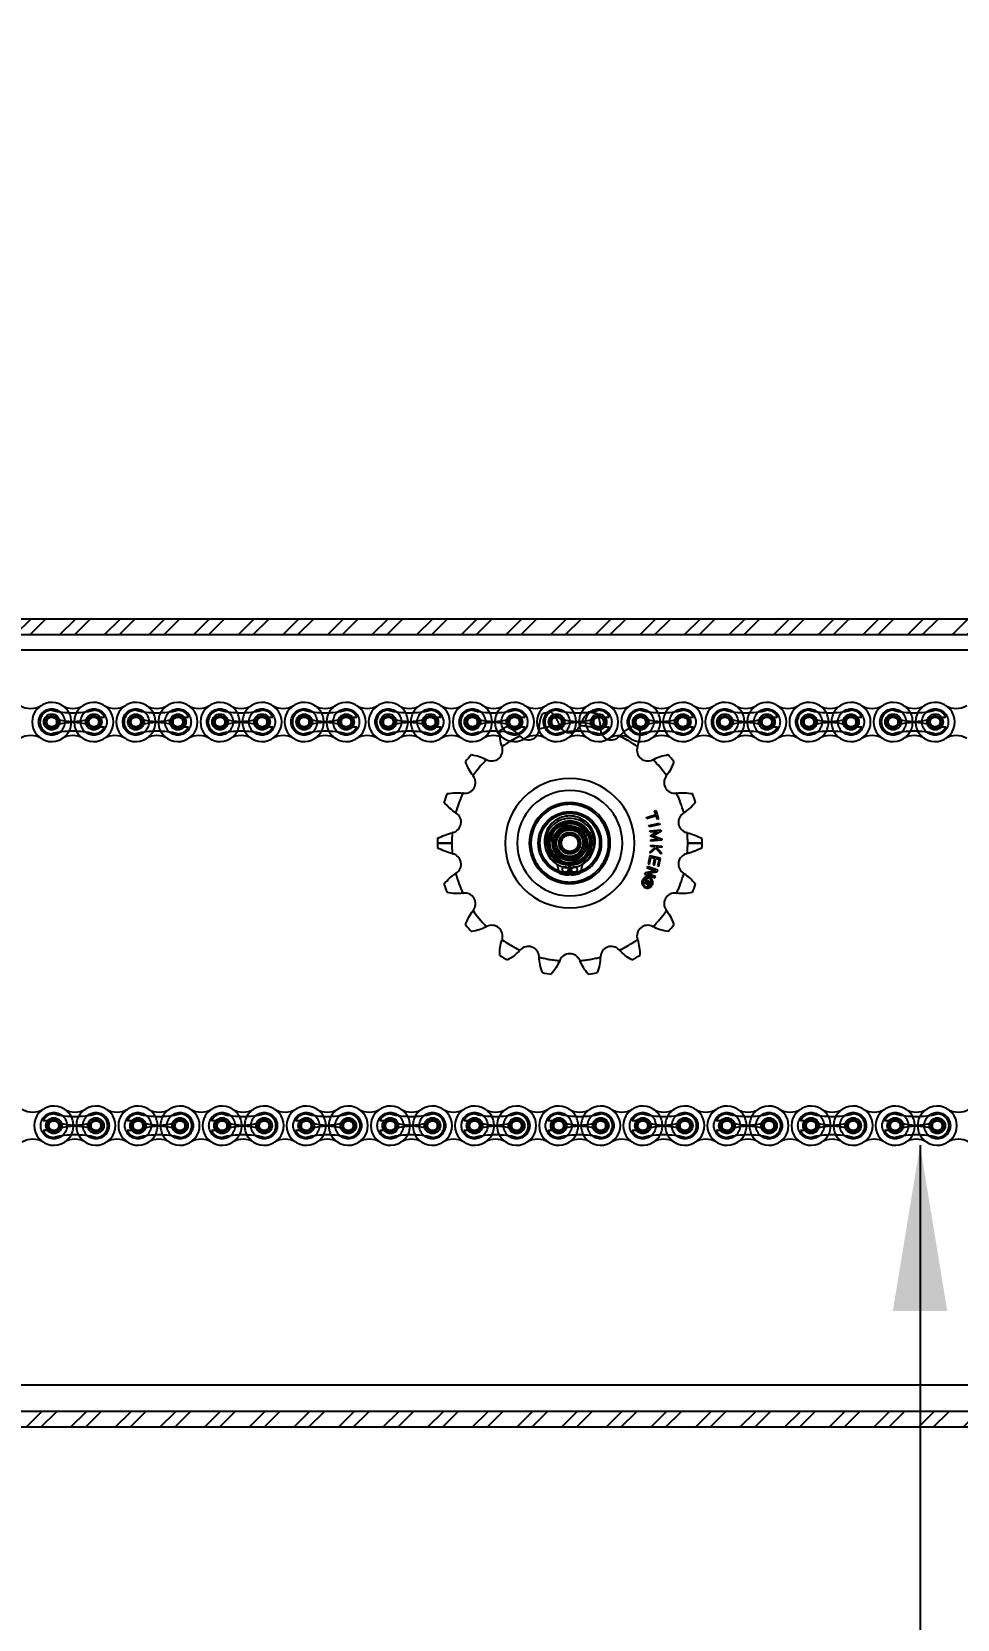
# Model space of a CAD drawing. Header units: metres. Extents: x 0 to 21025, y 0 to 14850.
# Drawn here: x 2937.3 to 3216.7, y 6132.9 to 6612 of the extents above; entities that cross this region are included whole.
import ezdxf

# ---------------------------------------------------------------- set-up
doc = ezdxf.new("R2010")
doc.units = ezdxf.units.M
doc.header["$LTSCALE"] = 25
doc.linetypes.add('HIDDEN2', pattern=[4.7625, 3.175, -1.5875])
for name, color, linetype in [('18_COTAS', 7, 'Continuous'), ('SDM', 7, 'Continuous'), ('SHA', 7, 'Continuous'), ('SL4', 4, 'Continuous'), ('ST1', 7, 'HIDDEN2')]:
    doc.layers.add(name, color=color, linetype=linetype)
doc.styles.add('ROMANS', font='ROMANS.SHX')
doc.dimstyles.new('25___1-25', dxfattribs={"dimscale": 25, "dimtxt": 2.5, "dimasz": 2, "dimexe": 1.5, "dimexo": 1, "dimgap": 0.5, "dimtad": 1, "dimzin": 12, "dimtxsty": 'ROMANS', "dimcen": 0, "dimclrd": 256, "dimclre": 256, "dimclrt": 3, "dimazin": 3, "dimtfac": 1, "dimtmove": 0, "dimatfit": 0, "dimfxl": 1, "dimlwd": -1, "dimlwe": -1, "dimarcsym": 0})
pattern_1 = [(45, (-2913.5705, 2928.034), (-6.735192, 6.735192), []), (45, (-2909.08, 2928.034), (-6.735192, 6.735192), [])]

# ---------------------------------------------------------------- blocks, each defined once
blk = doc.blocks.new('*D13')
at = {"layer": '18_COTAS', "transparency": 16777216}
for p, q in [((2083.56, 6357.87), (2083.56, 7037.95)), ((6382.51, 6357.87), (6382.51, 7037.95)), ((2133.56, 7000.45), (6332.51, 7000.45))]:
    blk.add_line(p, q, dxfattribs=at)
for points in [[(2133.56, 7008.78), (2133.56, 6992.11), (2083.56, 7000.45)], [(6332.51, 7008.78), (6332.51, 6992.11), (6382.51, 7000.45)]]:
    blk.add_solid(points, dxfattribs=at)
at = {"layer": 'Defpoints', "color": 0, "transparency": 16777216}
for p in [(6382.51, 7000.45), (2083.56, 6332.87), (6382.51, 6332.87)]:
    blk.add_point(p, dxfattribs=at)
at = {"layer": '18_COTAS', "color": 3, "transparency": 16777216, "insert": (4233.04, 7050.15), "char_height": 62.5, "attachment_point": 5, "style": 'ROMANS'}
blk.add_mtext('4298,95', dxfattribs=at)

msp = doc.modelspace()

# ---------------------------------------------------------------- hatches: boundary and pattern name
at = {"layer": 'SHA'}
h = msp.add_hatch(dxfattribs=at)
h.set_pattern_fill('ANSI32', color=256, style=0)
h.set_pattern_definition(pattern_1)
h.paths.add_polyline_path([(4205.539, 6434.865), (2880.564, 6434.865), (2880.564, 6430.103), (4205.539, 6430.103)], flags=0)
h = msp.add_hatch(dxfattribs=at)
h.set_pattern_fill('ANSI32', color=256, style=0)
h.set_pattern_definition(pattern_1)
h.paths.add_polyline_path([(2880.564, 6190.865), (4205.539, 6190.865), (4205.539, 6195.628), (2880.564, 6195.628)], flags=0)

# ---------------------------------------------------------------- linework, layer by layer
at = {"layer": 'SL4'}
for p, q in [((2880.564, 6434.865), (4205.539, 6434.865)), ((2880.564, 6430.103), (4205.539, 6430.103)), ((4205.539, 6425.34), (2880.564, 6425.34)), ((3120.557, 6397.88), (3120.196, 6396.268)), ((3064.114, 6367.135), (3059.782, 6367.135)), ((3087.507, 6367.135), (3087.995, 6367.135)), ((3111.448, 6367.135), (3111.937, 6367.135)), ((3139.662, 6367.135), (3135.329, 6367.135)), ((2880.564, 6203.628), (4205.539, 6203.628)), ((4205.539, 6195.628), (2880.564, 6195.628)), ((4205.539, 6190.865), (2880.564, 6190.865))]:
    msp.add_line(p, q, dxfattribs=at)
for centre, radius in [((2943.33, 6403.705), 2.399), ((2956.03, 6403.705), 2.399), ((2968.73, 6403.705), 2.398), ((2981.43, 6403.705), 2.398), ((2994.13, 6403.705), 2.399), ((3006.83, 6403.705), 2.399), ((3019.53, 6403.705), 2.398), ((3032.23, 6403.705), 2.398), ((3044.93, 6403.705), 2.399), ((3057.63, 6403.705), 2.399), ((3070.33, 6403.705), 2.398), ((3083.03, 6403.705), 2.398), ((3095.73, 6403.705), 2.399), ((3108.43, 6403.705), 2.399), ((3121.13, 6403.705), 2.398), ((3133.83, 6403.705), 2.398), ((3146.53, 6403.705), 2.399), ((3159.23, 6403.705), 2.399), ((3171.93, 6403.705), 2.398), ((3184.63, 6403.705), 2.398), ((3197.33, 6403.705), 2.399), ((3210.03, 6403.705), 2.399), ((3099.722, 6367.135), 9.525), ((3099.722, 6367.135), 9.025), ((2943.969, 6281.87), 2.399), ((2956.669, 6281.87), 2.399), ((2969.369, 6281.87), 2.398), ((2982.069, 6281.87), 2.398), ((2994.769, 6281.87), 2.399), ((3007.469, 6281.87), 2.399), ((3020.169, 6281.87), 2.399), ((3032.869, 6281.87), 2.399), ((3045.569, 6281.87), 2.398), ((3058.269, 6281.87), 2.398), ((3070.969, 6281.87), 2.399), ((3083.669, 6281.87), 2.399), ((3096.369, 6281.87), 2.398), ((3109.069, 6281.87), 2.399), ((3121.769, 6281.87), 2.399), ((3134.469, 6281.87), 2.398), ((3147.169, 6281.87), 2.399), ((3159.869, 6281.87), 2.399), ((3172.569, 6281.87), 2.398), ((3185.269, 6281.87), 2.398), ((3197.969, 6281.87), 2.399), ((3210.669, 6281.87), 2.399)]:
    msp.add_circle(centre, radius, dxfattribs=at)
for centre, radius, start, end in [((2936.98, 6413.698), 5.92, 237.56669, 302.43331), ((2943.33, 6403.705), 5.92, 57.56669, 302.43331), ((2949.68, 6413.698), 5.92, 237.56669, 302.43331), ((2956.03, 6403.705), 5.92, 237.56669, 122.43331), ((2962.38, 6413.698), 5.92, 237.56669, 302.43331), ((2968.73, 6403.705), 5.92, 57.56669, 302.43331), ((2975.08, 6413.698), 5.92, 237.56669, 302.43331), ((2981.43, 6403.705), 5.92, 237.56669, 122.43331), ((2987.78, 6413.698), 5.92, 237.56669, 302.43331), ((2994.13, 6403.705), 5.92, 57.56669, 302.43331), ((3000.48, 6413.698), 5.92, 237.56669, 302.43331), ((3006.83, 6403.705), 5.92, 237.56669, 122.43331), ((3013.18, 6413.698), 5.92, 237.56669, 302.43331), ((3019.53, 6403.705), 5.92, 57.56669, 302.43331), ((3025.88, 6413.698), 5.92, 237.56669, 302.43331), ((3032.23, 6403.705), 5.92, 237.56669, 122.43331), ((3038.58, 6413.698), 5.92, 237.56669, 302.43331), ((3044.93, 6403.705), 5.92, 57.56669, 302.43331), ((3051.28, 6413.698), 5.92, 237.56669, 302.43331), ((3057.63, 6403.705), 5.92, 237.56669, 122.43331), ((3063.98, 6413.698), 5.92, 237.56669, 302.43331), ((3070.33, 6403.705), 5.92, 57.56669, 302.43331), ((3076.68, 6413.698), 5.92, 237.56669, 302.43331), ((3083.03, 6403.705), 5.92, 237.56669, 122.43331), ((3089.38, 6413.698), 5.92, 237.56669, 302.43331), ((3095.73, 6403.705), 5.92, 57.56669, 302.43331), ((3102.08, 6413.698), 5.92, 237.56669, 302.43331), ((3108.43, 6403.705), 5.92, 237.56669, 122.43331), ((3114.78, 6413.698), 5.92, 237.56669, 302.43331), ((3121.13, 6403.705), 5.92, 57.56669, 302.43331), ((3127.48, 6413.698), 5.92, 237.56669, 302.43331), ((3133.83, 6403.705), 5.92, 237.56669, 122.43331), ((3140.18, 6413.698), 5.92, 237.56669, 302.43331), ((3146.53, 6403.705), 5.92, 57.56669, 302.43331), ((3152.88, 6413.698), 5.92, 237.56669, 302.43331), ((3159.23, 6403.705), 5.92, 237.56669, 122.43331), ((3165.58, 6413.698), 5.92, 237.56669, 302.43331), ((3171.93, 6403.705), 5.92, 57.56669, 302.43331), ((3178.28, 6413.698), 5.92, 237.56669, 302.43331), ((3184.63, 6403.705), 5.92, 237.56669, 122.43331), ((3190.98, 6413.698), 5.92, 237.56669, 302.43331), ((3197.33, 6403.705), 5.92, 57.56669, 302.43331), ((3203.68, 6413.698), 5.92, 237.56669, 302.43331), ((3210.03, 6403.705), 5.92, 237.56669, 122.43331), ((3216.38, 6413.698), 5.92, 237.56669, 302.43331), ((2936.98, 6393.712), 5.92, 57.56669, 122.43331), ((2949.68, 6393.712), 5.92, 57.56669, 122.43331), ((2962.38, 6393.712), 5.92, 57.56669, 122.43331), ((2975.08, 6393.712), 5.92, 57.56669, 122.43331), ((2987.78, 6393.712), 5.92, 57.56669, 122.43331), ((3000.48, 6393.712), 5.92, 57.56669, 122.43331), ((3013.18, 6393.712), 5.92, 57.56669, 122.43331), ((3025.88, 6393.712), 5.92, 57.56669, 122.43331), ((3038.58, 6393.712), 5.92, 57.56669, 122.43331), ((3051.28, 6393.712), 5.92, 57.56669, 122.43331), ((3063.98, 6393.712), 5.92, 57.56669, 122.43331), ((3076.68, 6393.712), 5.92, 57.56669, 122.43331), ((3099.722, 6367.135), 35.607, 120.19444, 125.09934), ((3087.205, 6401.525), 3.238, 246.90047, 323.86668), ((3089.38, 6393.712), 5.92, 57.56669, 122.43331), ((3102.08, 6393.712), 5.92, 57.56669, 122.43331), ((3112.239, 6401.525), 3.238, 250.96512, 317.5), ((3114.78, 6393.712), 5.92, 57.56669, 122.43331), ((3125.973, 6388.94), 15.39, 137.01769, 137.5), ((3099.722, 6367.135), 35.607, 54.90066, 65.09934), ((3127.48, 6393.712), 5.92, 57.56669, 122.43331), ((3140.18, 6393.712), 5.92, 57.56669, 122.43331), ((3152.88, 6393.712), 5.92, 57.56669, 122.43331), ((3165.58, 6393.712), 5.92, 57.56669, 122.43331), ((3178.28, 6393.712), 5.92, 57.56669, 122.43331), ((3190.98, 6393.712), 5.92, 57.56669, 122.43331), ((3203.68, 6393.712), 5.92, 57.56669, 122.43331), ((3216.38, 6393.712), 5.92, 57.56669, 122.43331), ((3099.722, 6367.135), 39.94, 138.03204, 141.96796), ((3099.722, 6367.135), 35.607, 134.90066, 145.09934), ((3067.596, 6378.647), 15.39, 62.5, 62.98231), ((3076.198, 6395.17), 3.238, 242.5, 17.5), ((3093.964, 6400.772), 15.39, 197.01769, 197.5), ((3123.246, 6395.17), 3.238, 162.5, 297.5), ((3105.48, 6400.772), 15.39, 342.5, 342.98231), ((3131.847, 6378.647), 15.39, 117.01769, 117.5), ((3099.722, 6367.135), 35.607, 34.90066, 45.09934), ((3099.722, 6367.135), 39.94, 38.03204, 41.96796), ((3068.028, 6385.434), 3.238, 262.5, 37.5), ((3082.807, 6396.774), 15.39, 217.01769, 217.5), ((3131.416, 6385.434), 3.238, 142.5, 277.5), ((3116.637, 6396.774), 15.39, 322.5, 322.98231), ((3099.722, 6367.135), 39.94, 158.03204, 161.96796), ((3099.722, 6367.135), 35.607, 154.90066, 165.09934), ((3065.596, 6366.965), 15.39, 82.5, 82.98231), ((3099.722, 6367.135), 19.544, 0, 180), ((3099.722, 6367.135), 15.88, 0, 180), ((3133.847, 6366.965), 15.39, 97.01769, 97.5), ((3099.722, 6367.135), 35.607, 14.90066, 25.09934), ((3099.722, 6367.135), 39.94, 18.03204, 21.96796), ((3099.722, 6367.135), 12.215, 0, 180), ((3099.722, 6367.135), 11.726, 0, 180), ((3063.681, 6373.49), 3.238, 282.5, 57.5), ((3073.69, 6389.201), 15.39, 237.01769, 237.5), ((3135.763, 6373.49), 3.238, 122.5, 257.5), ((3125.754, 6389.201), 15.39, 302.5, 302.98231), ((3099.722, 6367.135), 39.94, 178.03204, 180), ((3099.722, 6367.135), 35.607, 174.90066, 180), ((3067.712, 6355.304), 15.39, 102.5, 102.98231), ((3131.731, 6355.304), 15.39, 77.01769, 77.5), ((3099.722, 6367.135), 35.607, 0, 5.09934), ((3099.722, 6367.135), 39.94, 0, 1.96796), ((3099.722, 6367.135), 39.94, 180, 181.96796), ((3099.722, 6367.135), 35.607, 180, 185.09934), ((3067.712, 6378.967), 15.39, 257.01769, 257.5), ((3063.681, 6360.78), 3.238, 302.5, 77.5), ((3099.722, 6367.135), 19.544, 180, 0), ((3099.722, 6367.135), 15.88, 180, 0), ((3099.722, 6367.135), 12.215, 180, 0), ((3099.722, 6367.135), 11.726, 180, 0), ((3135.763, 6360.78), 3.238, 102.5, 237.5), ((3131.731, 6378.967), 15.39, 282.5, 282.98231), ((3099.722, 6367.135), 35.607, 354.90066, 0), ((3099.722, 6367.135), 39.94, 358.03204, 0), ((3099.722, 6367.135), 39.94, 198.03204, 201.96796), ((3073.69, 6345.069), 15.39, 122.5, 122.98231), ((3099.722, 6367.135), 35.607, 194.90066, 205.09934), ((3099.722, 6367.135), 35.607, 334.90066, 345.09934), ((3125.754, 6345.069), 15.39, 57.01769, 57.5), ((3099.722, 6367.135), 39.94, 338.03204, 341.96796), ((3065.596, 6367.306), 15.39, 277.01769, 277.5), ((3068.028, 6348.837), 3.238, 322.5, 97.5), ((3131.416, 6348.837), 3.238, 82.5, 217.5), ((3133.847, 6367.306), 15.39, 262.5, 262.98231), ((3082.807, 6337.497), 15.39, 142.5, 142.98231), ((3099.722, 6367.135), 35.607, 214.90066, 225.09934), ((3099.722, 6367.135), 35.607, 314.90066, 325.09934), ((3116.637, 6337.497), 15.39, 37.01769, 37.5), ((3099.722, 6367.135), 39.94, 218.03204, 221.96796), ((3067.596, 6355.624), 15.39, 297.01769, 297.5), ((3076.198, 6339.1), 3.238, 342.5, 117.5), ((3123.246, 6339.1), 3.238, 62.5, 197.5), ((3131.847, 6355.624), 15.39, 242.5, 242.98231), ((3099.722, 6367.135), 39.94, 318.03204, 321.96796), ((3093.964, 6333.499), 15.39, 162.5, 162.98231), ((3099.722, 6367.135), 35.607, 234.90066, 245.09934), ((3073.47, 6345.33), 15.39, 317.01769, 317.5), ((3087.205, 6332.745), 3.238, 2.5, 137.5), ((3112.239, 6332.745), 3.238, 42.5, 177.5), ((3125.973, 6345.33), 15.39, 222.5, 222.98231), ((3099.722, 6367.135), 35.607, 294.90066, 305.09934), ((3105.48, 6333.499), 15.39, 17.01769, 17.5), ((3099.722, 6367.135), 39.94, 238.03204, 241.96796), ((3105.815, 6333.558), 15.39, 182.5, 182.98231), ((3099.722, 6367.135), 35.607, 254.90066, 265.09934), ((3082.511, 6337.667), 15.39, 337.01769, 337.5), ((3099.722, 6330.538), 3.238, 22.5, 157.5), ((3116.932, 6337.667), 15.39, 202.5, 202.98231), ((3099.722, 6367.135), 35.607, 274.90066, 285.09934), ((3093.628, 6333.558), 15.39, 357.01769, 357.5), ((3099.722, 6367.135), 39.94, 298.03204, 301.96796), ((3099.722, 6367.135), 39.94, 258.03204, 261.96796), ((3099.722, 6367.135), 39.94, 278.03204, 281.96796), ((2937.619, 6291.863), 5.92, 237.56669, 302.43331), ((2943.969, 6281.87), 5.92, 57.56669, 302.43331), ((2950.319, 6291.863), 5.92, 237.56669, 302.43331), ((2956.669, 6281.87), 5.92, 237.56669, 122.43331), ((2963.019, 6291.863), 5.92, 237.56669, 302.43331), ((2969.369, 6281.87), 5.92, 57.56669, 302.43331), ((2975.719, 6291.863), 5.92, 237.56669, 302.43331), ((2982.069, 6281.87), 5.92, 237.56669, 122.43331), ((2988.419, 6291.863), 5.92, 237.56669, 302.43331), ((2994.769, 6281.87), 5.92, 57.56669, 302.43331), ((3001.119, 6291.863), 5.92, 237.56669, 302.43331), ((3007.469, 6281.87), 5.92, 237.56669, 122.43331), ((3013.819, 6291.863), 5.92, 237.56669, 302.43331), ((3020.169, 6281.87), 5.92, 57.56669, 302.43331), ((3026.519, 6291.863), 5.92, 237.56669, 302.43331), ((3032.869, 6281.87), 5.92, 237.56669, 122.43331), ((3039.219, 6291.863), 5.92, 237.56669, 302.43331), ((3045.569, 6281.87), 5.92, 57.56669, 302.43331), ((3051.919, 6291.863), 5.92, 237.56669, 302.43331), ((3058.269, 6281.87), 5.92, 237.56669, 122.43331), ((3064.619, 6291.863), 5.92, 237.56669, 302.43331), ((3070.969, 6281.87), 5.92, 57.56669, 302.43331), ((3077.319, 6291.863), 5.92, 237.56669, 302.43331), ((3083.669, 6281.87), 5.92, 237.56669, 122.43331), ((3090.019, 6291.863), 5.92, 237.56669, 302.43331), ((3096.369, 6281.87), 5.92, 57.56669, 302.43331), ((3102.719, 6291.863), 5.92, 237.56669, 302.43331), ((3109.069, 6281.87), 5.92, 237.56669, 122.43331), ((3115.419, 6291.863), 5.92, 237.56669, 302.43331), ((3121.769, 6281.87), 5.92, 57.56669, 302.43331), ((3128.119, 6291.863), 5.92, 237.56669, 302.43331), ((3134.469, 6281.87), 5.92, 237.56669, 122.43331), ((3140.819, 6291.863), 5.92, 237.56669, 302.43331), ((3147.169, 6281.87), 5.92, 57.56669, 302.43331), ((3153.519, 6291.863), 5.92, 237.56669, 302.43331), ((3159.869, 6281.87), 5.92, 237.56669, 122.43331), ((3166.219, 6291.863), 5.92, 237.56669, 302.43331), ((3172.569, 6281.87), 5.92, 57.56669, 302.43331), ((3178.919, 6291.863), 5.92, 237.56669, 302.43331), ((3185.269, 6281.87), 5.92, 237.56669, 122.43331), ((3191.619, 6291.863), 5.92, 237.56669, 302.43331), ((3197.969, 6281.87), 5.92, 57.56669, 302.43331), ((3204.319, 6291.863), 5.92, 237.56669, 302.43331), ((3210.669, 6281.87), 5.92, 237.56669, 122.43331), ((3217.019, 6291.863), 5.92, 237.56669, 302.43331), ((2937.619, 6271.877), 5.92, 57.56669, 122.43331), ((2950.319, 6271.877), 5.92, 57.56669, 122.43331), ((2963.019, 6271.877), 5.92, 57.56669, 122.43331), ((2975.719, 6271.877), 5.92, 57.56669, 122.43331), ((2988.419, 6271.877), 5.92, 57.56669, 122.43331), ((3001.119, 6271.877), 5.92, 57.56669, 122.43331), ((3013.819, 6271.877), 5.92, 57.56669, 122.43331), ((3026.519, 6271.877), 5.92, 57.56669, 122.43331), ((3039.219, 6271.877), 5.92, 57.56669, 122.43331), ((3051.919, 6271.877), 5.92, 57.56669, 122.43331), ((3064.619, 6271.877), 5.92, 57.56669, 122.43331), ((3077.319, 6271.877), 5.92, 57.56669, 122.43331), ((3090.019, 6271.877), 5.92, 57.56669, 122.43331), ((3102.719, 6271.877), 5.92, 57.56669, 122.43331), ((3115.419, 6271.877), 5.92, 57.56669, 122.43331), ((3128.119, 6271.877), 5.92, 57.56669, 122.43331), ((3140.819, 6271.877), 5.92, 57.56669, 122.43331), ((3153.519, 6271.877), 5.92, 57.56669, 122.43331), ((3166.219, 6271.877), 5.92, 57.56669, 122.43331), ((3178.919, 6271.877), 5.92, 57.56669, 122.43331), ((3191.619, 6271.877), 5.92, 57.56669, 122.43331), ((3204.319, 6271.877), 5.92, 57.56669, 122.43331), ((3217.019, 6271.877), 5.92, 57.56669, 122.43331)]:
    msp.add_arc(centre, radius, start, end, dxfattribs=at)
for points, knots in [([(3079.248, 6396.268), (3079.027, 6397.036), (3078.747, 6398.014), (3078.701, 6398.992), (3078.692, 6399.202)], [0, 0, 0, 0, 0.785072, 1, 1, 1, 1]), ([(3070.518, 6387.508), (3070.066, 6388.161), (3069.133, 6389.508), (3068.558, 6390.982), (3068.262, 6391.742)], [0, 0, 0, 0, 0.4847365, 1, 1, 1, 1]), ([(3070.026, 6393.844), (3070.825, 6393.684), (3072.378, 6393.374), (3073.866, 6392.689), (3074.587, 6392.357)], [0, 0, 0, 0, 0.5152637, 1, 1, 1, 1]), ([(3124.856, 6392.357), (3125.578, 6392.689), (3127.066, 6393.374), (3128.618, 6393.684), (3129.418, 6393.844)], [0, 0, 0, 0, 0.4847362, 1, 1, 1, 1]), ([(3131.181, 6391.742), (3130.885, 6390.982), (3130.31, 6389.508), (3129.377, 6388.161), (3128.925, 6387.508)], [0, 0, 0, 0, 0.51526331, 1, 1, 1, 1]), ([(3062.682, 6382.076), (3063.488, 6382.2), (3065.052, 6382.44), (3066.685, 6382.305), (3067.476, 6382.24)], [0, 0, 0, 0, 0.5152562, 1, 1, 1, 1]), ([(3131.967, 6382.24), (3132.758, 6382.305), (3134.391, 6382.44), (3135.955, 6382.2), (3136.762, 6382.076)], [0, 0, 0, 0, 0.4847219, 1, 1, 1, 1]), ([(3065.312, 6376.292), (3064.663, 6376.75), (3063.326, 6377.697), (3062.282, 6378.886), (3061.743, 6379.499)], [0, 0, 0, 0, 0.4847361, 1, 1, 1, 1]), ([(3137.7, 6379.499), (3137.162, 6378.886), (3136.117, 6377.697), (3134.78, 6376.75), (3134.132, 6376.292)], [0, 0, 0, 0, 0.5152637, 1, 1, 1, 1]), ([(3059.805, 6368.507), (3060.521, 6368.899), (3061.909, 6369.659), (3063.489, 6370.091), (3064.255, 6370.3)], [0, 0, 0, 0, 0.5152541, 1, 1, 1, 1]), ([(3135.188, 6370.3), (3135.954, 6370.091), (3137.534, 6369.659), (3138.923, 6368.899), (3139.638, 6368.507)], [0, 0, 0, 0, 0.4847248, 1, 1, 1, 1]), ([(3064.255, 6363.97), (3063.489, 6364.18), (3061.909, 6364.612), (3060.521, 6365.372), (3059.805, 6365.764)], [0, 0, 0, 0, 0.4847248, 1, 1, 1, 1]), ([(3139.638, 6365.764), (3138.923, 6365.372), (3137.534, 6364.612), (3135.954, 6364.18), (3135.188, 6363.97)], [0, 0, 0, 0, 0.5152541, 1, 1, 1, 1]), ([(3061.743, 6354.772), (3062.282, 6355.385), (3063.326, 6356.574), (3064.663, 6357.52), (3065.312, 6357.979)], [0, 0, 0, 0, 0.5152637, 1, 1, 1, 1]), ([(3134.132, 6357.979), (3134.78, 6357.52), (3136.117, 6356.574), (3137.162, 6355.385), (3137.7, 6354.772)], [0, 0, 0, 0, 0.484736, 1, 1, 1, 1]), ([(3067.476, 6352.031), (3066.685, 6351.966), (3065.053, 6351.831), (3063.488, 6352.071), (3062.682, 6352.194)], [0, 0, 0, 0, 0.4847219, 1, 1, 1, 1]), ([(3136.762, 6352.194), (3135.956, 6352.071), (3134.391, 6351.831), (3132.758, 6351.966), (3131.967, 6352.031)], [0, 0, 0, 0, 0.5152562, 1, 1, 1, 1]), ([(3068.262, 6342.528), (3068.558, 6343.288), (3069.133, 6344.763), (3070.066, 6346.11), (3070.518, 6346.762)], [0, 0, 0, 0, 0.5152633, 1, 1, 1, 1]), ([(3128.925, 6346.762), (3129.377, 6346.11), (3130.31, 6344.763), (3130.885, 6343.288), (3131.181, 6342.528)], [0, 0, 0, 0, 0.4847365, 1, 1, 1, 1]), ([(3074.587, 6341.913), (3073.866, 6341.581), (3072.378, 6340.896), (3070.825, 6340.587), (3070.026, 6340.427)], [0, 0, 0, 0, 0.4847362, 1, 1, 1, 1]), ([(3129.418, 6340.427), (3128.618, 6340.587), (3127.066, 6340.896), (3125.578, 6341.581), (3124.856, 6341.913)], [0, 0, 0, 0, 0.5152637, 1, 1, 1, 1]), ([(3078.576, 6333.252), (3078.594, 6334.068), (3078.63, 6335.65), (3079.046, 6337.235), (3079.248, 6338.003)], [0, 0, 0, 0, 0.5152602, 1, 1, 1, 1]), ([(3084.729, 6334.838), (3084.165, 6334.279), (3083.001, 6333.127), (3081.648, 6332.305), (3080.951, 6331.881)], [0, 0, 0, 0, 0.4847365, 1, 1, 1, 1]), ([(3118.492, 6331.881), (3117.795, 6332.305), (3116.442, 6333.127), (3115.278, 6334.279), (3114.714, 6334.838)], [0, 0, 0, 0, 0.5152633, 1, 1, 1, 1]), ([(3120.196, 6338.003), (3120.397, 6337.235), (3120.814, 6335.65), (3120.849, 6334.068), (3120.868, 6333.252)], [0, 0, 0, 0, 0.4847353, 1, 1, 1, 1]), ([(3091.44, 6328.063), (3091.178, 6328.836), (3090.67, 6330.335), (3090.519, 6331.966), (3090.446, 6332.757)], [0, 0, 0, 0, 0.5152541, 1, 1, 1, 1]), ([(3096.68, 6331.658), (3096.341, 6330.94), (3095.641, 6329.459), (3094.651, 6328.224), (3094.141, 6327.587)], [0, 0, 0, 0, 0.4847352, 1, 1, 1, 1]), ([(3105.302, 6327.587), (3104.792, 6328.224), (3103.802, 6329.459), (3103.103, 6330.94), (3102.764, 6331.658)], [0, 0, 0, 0, 0.5152575, 1, 1, 1, 1]), ([(3108.997, 6332.757), (3108.924, 6331.967), (3108.773, 6330.335), (3108.265, 6328.836), (3108.004, 6328.063)], [0, 0, 0, 0, 0.4847248, 1, 1, 1, 1])]:
    msp.add_open_spline(points, degree=3, knots=knots, dxfattribs=at)
at = {"layer": 'ST1'}
for p, q in [((4205.539, 6425.34), (2880.564, 6425.34)), ((2957.137, 6405.181), (2959.261, 6405.181)), ((2957.137, 6402.229), (2959.261, 6402.229)), ((2982.537, 6405.181), (2984.661, 6405.181)), ((2982.537, 6402.229), (2984.661, 6402.229)), ((3007.937, 6405.181), (3010.061, 6405.181)), ((3007.937, 6402.229), (3010.061, 6402.229)), ((3033.337, 6405.181), (3035.461, 6405.181)), ((3033.337, 6402.229), (3035.461, 6402.229)), ((3058.737, 6405.181), (3060.861, 6405.181)), ((3058.737, 6402.229), (3060.861, 6402.229)), ((3080.951, 6402.39), (3081.209, 6402.218)), ((3084.137, 6405.181), (3086.261, 6405.181)), ((3084.137, 6402.229), (3086.261, 6402.229)), ((3109.537, 6405.181), (3111.661, 6405.181)), ((3109.537, 6402.229), (3111.661, 6402.229)), ((3134.937, 6405.181), (3137.061, 6405.181)), ((3134.937, 6402.229), (3137.061, 6402.229)), ((3160.337, 6405.181), (3162.461, 6405.181)), ((3160.337, 6402.229), (3162.461, 6402.229)), ((3185.737, 6405.181), (3187.861, 6405.181)), ((3185.737, 6402.229), (3187.861, 6402.229)), ((3211.137, 6405.181), (3213.261, 6405.181)), ((3211.137, 6402.229), (3213.261, 6402.229)), ((3078.692, 6399.202), (3078.576, 6401.018)), ((3098.088, 6372.673), (3100.894, 6371.996)), ((3122.889, 6374.889), (3125.681, 6375.797)), ((3123.014, 6374.508), (3122.889, 6374.889)), ((3125.805, 6375.415), (3123.014, 6374.508)), ((3123.567, 6372.452), (3126.839, 6373.152)), ((3123.651, 6372.059), (3123.567, 6372.452)), ((3126.923, 6372.759), (3123.651, 6372.059)), ((3125.319, 6376.908), (3125.709, 6377.035)), ((3125.681, 6375.797), (3125.319, 6376.908)), ((3125.709, 6377.035), (3126.556, 6374.433)), ((3126.166, 6374.306), (3125.805, 6375.415)), ((3126.556, 6374.433), (3126.166, 6374.306)), ((3126.839, 6373.152), (3126.923, 6372.759)), ((3093.271, 6367.7), (3092.298, 6367.785)), ((3092.298, 6367.785), (3093.271, 6367.7)), ((3094.109, 6368.489), (3096.098, 6370.581)), ((3123.915, 6370.87), (3127.247, 6371.17)), ((3123.951, 6370.471), (3123.915, 6370.87)), ((3126.213, 6370.672), (3123.951, 6370.471)), ((3124.053, 6369.332), (3126.213, 6370.672)), ((3124.057, 6369.289), (3124.053, 6369.332)), ((3126.42, 6368.354), (3124.057, 6369.289)), ((3124.158, 6368.15), (3126.42, 6368.354)), ((3124.194, 6367.756), (3124.158, 6368.15)), ((3127.526, 6368.055), (3124.194, 6367.756)), ((3127.283, 6370.767), (3124.939, 6369.39)), ((3124.939, 6369.39), (3127.491, 6368.45)), ((3127.247, 6371.17), (3127.283, 6370.767)), ((3127.491, 6368.45), (3127.526, 6368.055)), ((3059.782, 6367.135), (3064.114, 6367.135)), ((3087.995, 6367.135), (3087.507, 6367.135)), ((3105.334, 6365.781), (3103.345, 6363.69)), ((3107.145, 6366.486), (3106.172, 6366.571)), ((3106.172, 6366.571), (3107.145, 6366.486)), ((3111.937, 6367.135), (3111.448, 6367.135)), ((3123.883, 6363.318), (3123.378, 6360.913)), ((3127.157, 6362.631), (3123.883, 6363.318)), ((3125.663, 6365.586), (3123.99, 6364.069)), ((3123.99, 6364.069), (3124.027, 6364.566)), ((3124.027, 6364.566), (3125.428, 6365.836)), ((3124.145, 6366.12), (3124.175, 6366.52)), ((3125.238, 6366.038), (3124.145, 6366.12)), ((3124.175, 6366.52), (3127.511, 6366.269)), ((3125.428, 6365.836), (3125.238, 6366.038)), ((3127.326, 6363.818), (3125.663, 6365.586)), ((3127.481, 6365.869), (3125.781, 6365.997)), ((3125.781, 6365.997), (3127.363, 6364.315)), ((3127.363, 6364.315), (3127.326, 6363.818)), ((3127.511, 6366.269), (3127.481, 6365.869)), ((3135.329, 6367.135), (3139.662, 6367.135)), ((3096.125, 6359.934), (3096.301, 6358.602)), ((3101.355, 6361.598), (3098.549, 6362.275)), ((3099.472, 6357.539), (3099.56, 6360.937)), ((3099.883, 6360.937), (3099.972, 6357.539)), ((3103.143, 6358.602), (3103.318, 6359.934)), ((3122.475, 6358.207), (3122.322, 6357.779)), ((3125.555, 6358.809), (3122.475, 6358.207)), ((3123, 6357.963), (3126.14, 6358.525)), ((3123.147, 6360.094), (3123.013, 6359.716)), ((3123.013, 6359.716), (3125.555, 6358.809)), ((3126.298, 6358.97), (3123.147, 6360.094)), ((3123.378, 6360.913), (3123.779, 6360.829)), ((3123.779, 6360.829), (3124.202, 6362.84)), ((3124.202, 6362.84), (3125.3, 6362.61)), ((3125.3, 6362.61), (3124.878, 6360.598)), ((3124.878, 6360.598), (3125.279, 6360.514)), ((3125.279, 6360.514), (3125.702, 6362.526)), ((3125.702, 6362.526), (3126.673, 6362.322)), ((3126.14, 6358.525), (3126.298, 6358.97)), ((3126.673, 6362.322), (3126.25, 6360.31)), ((3126.25, 6360.31), (3126.652, 6360.225)), ((3126.652, 6360.225), (3127.157, 6362.631)), ((3121.92, 6354.962), (3122.091, 6355.322)), ((3122.949, 6354.986), (3121.92, 6354.962)), ((3122.091, 6355.322), (3123.071, 6355.345)), ((3122.322, 6357.779), (3125.474, 6356.657)), ((3122.426, 6355.949), (3122.567, 6356.246)), ((3123.187, 6355.589), (3122.426, 6355.949)), ((3122.567, 6356.246), (3124.335, 6355.41)), ((3125.609, 6357.035), (3123, 6357.963)), ((3123.071, 6355.345), (3123.187, 6355.589)), ((3123.398, 6354.74), (3123.264, 6354.458)), ((3123.272, 6354.454), (3123.405, 6354.737)), ((3123.474, 6355.466), (3123.285, 6355.065)), ((3123.918, 6355.256), (3123.474, 6355.466)), ((3123.731, 6354.861), (3123.918, 6355.256)), ((3124.335, 6355.41), (3124.024, 6354.752)), ((3125.474, 6356.657), (3125.609, 6357.035)), ((2942.862, 6283.346), (2940.738, 6283.346)), ((2968.262, 6283.346), (2966.138, 6283.346)), ((2993.662, 6283.346), (2991.538, 6283.346)), ((3019.062, 6283.346), (3016.938, 6283.346)), ((3044.462, 6283.346), (3042.338, 6283.346)), ((3069.862, 6283.346), (3067.738, 6283.346)), ((3095.262, 6283.346), (3093.138, 6283.346)), ((3120.662, 6283.346), (3118.538, 6283.346)), ((3146.062, 6283.346), (3143.938, 6283.346)), ((3171.462, 6283.346), (3169.338, 6283.346)), ((3196.862, 6283.346), (3194.738, 6283.346)), ((2942.862, 6280.394), (2940.738, 6280.394)), ((2968.262, 6280.394), (2966.138, 6280.394)), ((2993.662, 6280.394), (2991.538, 6280.394)), ((3019.062, 6280.394), (3016.938, 6280.394)), ((3044.462, 6280.394), (3042.338, 6280.394)), ((3069.862, 6280.394), (3067.738, 6280.394)), ((3095.262, 6280.394), (3093.138, 6280.394)), ((3120.662, 6280.394), (3118.538, 6280.394)), ((3146.062, 6280.394), (3143.938, 6280.394)), ((3171.462, 6280.394), (3169.338, 6280.394)), ((3196.862, 6280.394), (3194.738, 6280.394)), ((2880.564, 6203.628), (4205.539, 6203.628))]:
    msp.add_line(p, q, dxfattribs=at)
at = {"layer": 'ST1', "flags": 128}
for points in [[(3089.82, 6399.616), (3090.26, 6400.451), (3090.44, 6401.384)], [(3084.817, 6399.338), (3085.555, 6398.739), (3085.934, 6398.547)]]:
    msp.add_lwpolyline(points, dxfattribs=at)
at = {"layer": 'ST1'}
for centre, radius in [((2943.33, 6403.705), 3.96), ((2956.03, 6403.705), 3.96), ((2968.73, 6403.705), 3.96), ((2981.43, 6403.705), 3.96), ((2994.13, 6403.705), 3.96), ((3006.83, 6403.705), 3.96), ((3019.53, 6403.705), 3.96), ((3032.23, 6403.705), 3.96), ((3044.93, 6403.705), 3.96), ((3057.63, 6403.705), 3.96), ((3070.33, 6403.705), 3.96), ((3083.03, 6403.705), 3.96), ((3095.73, 6403.705), 3.96), ((3108.43, 6403.705), 3.96), ((3121.13, 6403.705), 3.96), ((3133.83, 6403.705), 3.96), ((3146.53, 6403.705), 3.96), ((3159.23, 6403.705), 3.96), ((3171.93, 6403.705), 3.96), ((3184.63, 6403.705), 3.96), ((3197.33, 6403.705), 3.96), ((3210.03, 6403.705), 3.96), ((2943.33, 6403.705), 1.845), ((2943.33, 6403.705), 1.476), ((2956.03, 6403.705), 1.845), ((2956.03, 6403.705), 1.476), ((2968.73, 6403.705), 1.845), ((2968.73, 6403.705), 1.476), ((2981.43, 6403.705), 1.845), ((2981.43, 6403.705), 1.476), ((2994.13, 6403.705), 1.845), ((2994.13, 6403.705), 1.476), ((3006.83, 6403.705), 1.845), ((3006.83, 6403.705), 1.476), ((3019.53, 6403.705), 1.845), ((3019.53, 6403.705), 1.476), ((3032.23, 6403.705), 1.845), ((3032.23, 6403.705), 1.476), ((3044.93, 6403.705), 1.845), ((3044.93, 6403.705), 1.476), ((3057.63, 6403.705), 1.845), ((3057.63, 6403.705), 1.476), ((3070.33, 6403.705), 1.845), ((3070.33, 6403.705), 1.476), ((3083.03, 6403.705), 1.845), ((3083.03, 6403.705), 1.476), ((3095.73, 6403.705), 1.845), ((3095.73, 6403.705), 1.476), ((3108.43, 6403.705), 1.845), ((3108.43, 6403.705), 1.476), ((3121.13, 6403.705), 1.845), ((3121.13, 6403.705), 1.476), ((3133.83, 6403.705), 1.845), ((3133.83, 6403.705), 1.476), ((3146.53, 6403.705), 1.845), ((3146.53, 6403.705), 1.476), ((3159.23, 6403.705), 1.845), ((3159.23, 6403.705), 1.476), ((3171.93, 6403.705), 1.845), ((3171.93, 6403.705), 1.476), ((3184.63, 6403.705), 1.845), ((3184.63, 6403.705), 1.476), ((3197.33, 6403.705), 1.845), ((3197.33, 6403.705), 1.476), ((3210.03, 6403.705), 1.845), ((3210.03, 6403.705), 1.476), ((3099.722, 6367.135), 6.725), ((3099.722, 6367.135), 6.475), ((3099.722, 6367.135), 6.2), ((3099.722, 6367.135), 6), ((3099.722, 6367.135), 5.975), ((3099.722, 6367.135), 5.25), ((3099.722, 6367.135), 5), ((3099.722, 6367.135), 4.5), ((3099.722, 6367.135), 4), ((3099.722, 6367.135), 3.25), ((3099.722, 6367.135), 3.2), ((3099.722, 6367.135), 3), ((3099.722, 6367.135), 2.5), ((3098.372, 6359.199), 0.85), ((3101.072, 6359.199), 0.85), ((2943.969, 6281.87), 3.96), ((2943.969, 6281.87), 1.845), ((2943.969, 6281.87), 1.476), ((2956.669, 6281.87), 3.96), ((2956.669, 6281.87), 1.845), ((2956.669, 6281.87), 1.476), ((2969.369, 6281.87), 3.96), ((2969.369, 6281.87), 1.845), ((2969.369, 6281.87), 1.476), ((2982.069, 6281.87), 3.96), ((2982.069, 6281.87), 1.845), ((2982.069, 6281.87), 1.476), ((2994.769, 6281.87), 3.96), ((2994.769, 6281.87), 1.845), ((2994.769, 6281.87), 1.476), ((3007.469, 6281.87), 3.96), ((3007.469, 6281.87), 1.845), ((3007.469, 6281.87), 1.476), ((3020.169, 6281.87), 3.96), ((3020.169, 6281.87), 1.845), ((3020.169, 6281.87), 1.476), ((3032.869, 6281.87), 3.96), ((3032.869, 6281.87), 1.845), ((3032.869, 6281.87), 1.476), ((3045.569, 6281.87), 3.96), ((3045.569, 6281.87), 1.845), ((3045.569, 6281.87), 1.476), ((3058.269, 6281.87), 3.96), ((3058.269, 6281.87), 1.845), ((3058.269, 6281.87), 1.476), ((3070.969, 6281.87), 3.96), ((3070.969, 6281.87), 1.845), ((3070.969, 6281.87), 1.476), ((3083.669, 6281.87), 3.96), ((3083.669, 6281.87), 1.845), ((3083.669, 6281.87), 1.476), ((3096.369, 6281.87), 3.96), ((3096.369, 6281.87), 1.845), ((3096.369, 6281.87), 1.476), ((3109.069, 6281.87), 3.96), ((3109.069, 6281.87), 1.845), ((3109.069, 6281.87), 1.476), ((3121.769, 6281.87), 3.96), ((3121.769, 6281.87), 1.845), ((3121.769, 6281.87), 1.476), ((3134.469, 6281.87), 3.96), ((3134.469, 6281.87), 1.845), ((3134.469, 6281.87), 1.476), ((3147.169, 6281.87), 3.96), ((3147.169, 6281.87), 1.845), ((3147.169, 6281.87), 1.476), ((3159.869, 6281.87), 3.96), ((3159.869, 6281.87), 1.845), ((3159.869, 6281.87), 1.476), ((3172.569, 6281.87), 3.96), ((3172.569, 6281.87), 1.845), ((3172.569, 6281.87), 1.476), ((3185.269, 6281.87), 3.96), ((3185.269, 6281.87), 1.845), ((3185.269, 6281.87), 1.476), ((3197.969, 6281.87), 3.96), ((3197.969, 6281.87), 1.845), ((3197.969, 6281.87), 1.476), ((3210.669, 6281.87), 3.96), ((3210.669, 6281.87), 1.845), ((3210.669, 6281.87), 1.476)]:
    msp.add_circle(centre, radius, dxfattribs=at)
for centre, radius, start, end in [((2943.33, 6403.705), 3.552, 90, 270), ((2949.68, 6432.802), 26.322, 256.04015, 283.95985), ((2943.33, 6403.705), 5.92, 302.43324, 57.56676), ((2956.03, 6403.705), 5.92, 122.43328, 237.56676), ((2956.03, 6403.705), 3.552, 24.55336, 90), ((2968.73, 6403.705), 3.552, 90, 270), ((2975.08, 6432.802), 26.322, 256.04015, 283.95985), ((2968.73, 6403.705), 5.92, 302.43324, 57.56676), ((2981.43, 6403.705), 5.92, 122.43328, 237.56672), ((2981.43, 6403.705), 3.552, 24.55336, 90), ((2994.13, 6403.705), 3.552, 90, 270), ((3000.48, 6432.802), 26.322, 256.04015, 283.95985), ((2994.13, 6403.705), 5.92, 302.43324, 57.56676), ((3006.83, 6403.705), 5.92, 122.43328, 237.56672), ((3006.83, 6403.705), 3.552, 24.55336, 90), ((3019.53, 6403.705), 3.552, 90, 270), ((3025.88, 6432.802), 26.322, 256.04015, 283.95985), ((3019.53, 6403.705), 5.92, 302.43328, 57.56672), ((3032.23, 6403.705), 5.92, 122.43328, 237.56672), ((3032.23, 6403.705), 3.552, 24.55336, 90), ((3044.93, 6403.705), 3.552, 90, 270), ((3051.28, 6432.802), 26.322, 256.04015, 283.95985), ((3044.93, 6403.705), 5.92, 302.43328, 57.56672), ((3057.63, 6403.705), 5.92, 122.43328, 237.56672), ((3057.63, 6403.705), 3.552, 24.55336, 90), ((3070.33, 6403.705), 3.552, 90, 270), ((3076.68, 6432.802), 26.322, 256.04015, 283.95985), ((3070.33, 6403.705), 5.92, 302.43324, 57.56676), ((3083.03, 6403.705), 5.92, 122.43328, 237.56676), ((3083.03, 6403.705), 3.552, 24.55336, 90), ((3099.722, 6367.135), 39.94, 98.03204, 101.96796), ((3095.73, 6403.705), 3.552, 90, 270), ((3102.08, 6432.802), 26.322, 256.04015, 283.95985), ((3095.73, 6403.705), 5.92, 302.43324, 57.56676), ((3108.43, 6403.705), 5.92, 122.43328, 237.56672), ((3099.722, 6367.135), 39.94, 78.03204, 81.96796), ((3108.43, 6403.705), 3.552, 24.55336, 90), ((3121.13, 6403.705), 3.552, 90, 270), ((3127.48, 6432.802), 26.322, 256.04015, 283.95985), ((3121.13, 6403.705), 5.92, 302.43328, 57.56676), ((3133.83, 6403.705), 5.92, 122.43328, 237.56672), ((3133.83, 6403.705), 3.552, 24.55336, 90), ((3146.53, 6403.705), 3.552, 90, 270), ((3152.88, 6432.802), 26.322, 256.04015, 283.95985), ((3146.53, 6403.705), 5.92, 302.43328, 57.56672), ((3159.23, 6403.705), 5.92, 122.43328, 237.56672), ((3159.23, 6403.705), 3.552, 24.55336, 90), ((3171.93, 6403.705), 3.552, 90, 270), ((3178.28, 6432.802), 26.322, 256.04015, 283.95985), ((3171.93, 6403.705), 5.92, 302.43328, 57.56672), ((3184.63, 6403.705), 5.92, 122.43328, 237.56672), ((3184.63, 6403.705), 3.552, 24.55336, 90), ((3197.33, 6403.705), 3.552, 90, 270), ((3203.68, 6432.802), 26.322, 256.04015, 283.95985), ((3197.33, 6403.705), 5.92, 302.43328, 57.56672), ((3210.03, 6403.705), 5.92, 122.43328, 237.56672), ((3210.03, 6403.705), 3.552, 24.55336, 90), ((2949.68, 6420.058), 16.175, 252.993, 287.007), ((2949.68, 6387.353), 16.175, 72.993, 107.007), ((2956.03, 6403.705), 3.552, 270, 335.44664), ((2975.08, 6420.058), 16.175, 252.993, 287.007), ((2975.08, 6387.353), 16.175, 72.993, 107.007), ((2981.43, 6403.705), 3.552, 270, 335.44664), ((3000.48, 6420.058), 16.175, 252.993, 287.007), ((3000.48, 6387.353), 16.175, 72.993, 107.007), ((3006.83, 6403.705), 3.552, 270, 335.44664), ((3025.88, 6420.058), 16.175, 252.993, 287.007), ((3025.88, 6387.353), 16.175, 72.993, 107.007), ((3032.23, 6403.705), 3.552, 270, 335.44664), ((3051.28, 6420.058), 16.175, 252.993, 287.007), ((3051.28, 6387.353), 16.175, 72.993, 107.007), ((3057.63, 6403.705), 3.552, 270, 335.44664), ((3076.68, 6420.058), 16.175, 252.993, 287.007), ((3076.68, 6387.353), 16.175, 72.993, 107.007), ((3099.722, 6367.135), 39.94, 118.03204, 121.96796), ((3083.03, 6403.705), 3.552, 270, 335.44664), ((3105.815, 6400.713), 15.39, 177.01769, 177.5), ((3099.722, 6367.135), 35.607, 94.90066, 105.09934), ((3099.722, 6367.135), 35.607, 94.90066, 105.09934), ((3082.511, 6396.604), 15.39, 22.5, 22.98231), ((3099.722, 6403.732), 3.238, 202.5, 337.5), ((3102.08, 6420.058), 16.175, 252.993, 287.007), ((3102.08, 6387.353), 16.175, 72.993, 107.007), ((3116.932, 6396.604), 15.39, 157.01769, 157.5), ((3099.722, 6367.135), 35.607, 74.90066, 85.09934), ((3099.722, 6367.135), 35.607, 74.90066, 85.09934), ((3108.43, 6403.705), 3.552, 270, 335.44664), ((3093.628, 6400.713), 15.39, 2.5, 2.98231), ((3112.239, 6401.525), 3.238, 182.5, 250.96512), ((3099.722, 6367.135), 39.94, 58.03204, 61.96796), ((3127.48, 6420.058), 16.175, 252.993, 287.007), ((3127.48, 6387.353), 16.175, 72.993, 107.007), ((3133.83, 6403.705), 3.552, 270, 335.44664), ((3152.88, 6420.058), 16.175, 252.993, 287.007), ((3152.88, 6387.353), 16.175, 72.993, 107.007), ((3159.23, 6403.705), 3.552, 270, 335.44664), ((3178.28, 6420.058), 16.175, 252.993, 287.007), ((3178.28, 6387.353), 16.175, 72.993, 107.007), ((3184.63, 6403.705), 3.552, 270, 335.44664), ((3203.68, 6420.058), 16.175, 252.993, 287.007), ((3203.68, 6387.353), 16.175, 72.993, 107.007), ((3210.03, 6403.705), 3.552, 270, 335.44664), ((2949.68, 6374.609), 26.322, 76.04015, 103.95985), ((2975.08, 6374.609), 26.322, 76.04015, 103.95985), ((3000.48, 6374.609), 26.322, 76.04015, 103.95985), ((3025.88, 6374.609), 26.322, 76.04015, 103.95985), ((3051.28, 6374.609), 26.322, 76.04015, 103.95985), ((3076.68, 6374.609), 26.322, 76.04015, 103.95985), ((3099.722, 6367.135), 35.607, 114.90066, 125.09934), ((3099.722, 6367.135), 35.607, 114.90066, 120.19444), ((3073.47, 6388.94), 15.39, 42.5, 42.98231), ((3102.08, 6374.609), 26.322, 76.04015, 103.95985), ((3099.722, 6367.135), 35.607, 54.90066, 65.09934), ((3127.48, 6374.609), 26.322, 76.04015, 103.95985), ((3152.88, 6374.609), 26.322, 76.04015, 103.95985), ((3178.28, 6374.609), 26.322, 76.04015, 103.95985), ((3203.68, 6374.609), 26.322, 76.04015, 103.95985), ((3099.722, 6367.135), 35.607, 134.90066, 145.09934), ((3099.722, 6367.135), 35.607, 34.90066, 45.09934), ((3099.722, 6367.135), 35.607, 154.90066, 165.09934), ((3099.722, 6367.135), 35.607, 14.90066, 25.09934), ((3099.722, 6367.135), 11.726, 0, 180), ((3099.722, 6367.692), 7.643, 306.50645, 233.49355), ((3099.722, 6367.135), 7.452, 355, 175), ((3099.722, 6367.135), 7.452, 355, 175), ((3099.722, 6367.135), 35.607, 174.90066, 180), ((3099.722, 6367.135), 7.452, 175, 355), ((3099.722, 6367.135), 7.452, 175, 355), ((3099.722, 6367.135), 35.607, 0, 5.09934), ((3099.722, 6367.135), 35.607, 180, 185.09934), ((3099.722, 6367.135), 11.726, 180, 0), ((3099.722, 6367.135), 35.607, 354.90066, 0), ((3093.748, 6359.62), 2.398, 7.5, 53.49355), ((3097.044, 6358.7), 0.75, 187.5, 252.39018), ((3102.399, 6358.7), 0.75, 287.60982, 352.5), ((3105.696, 6359.62), 2.398, 126.50645, 172.5), ((3099.722, 6367.135), 35.607, 194.90066, 205.09934), ((3099.722, 6367.135), 9.6, 252.39018, 268.50775), ((3099.722, 6367.135), 9.6, 271.49225, 287.60982), ((3123.156, 6355.255), 1.673, 90, 270), ((3123.156, 6355.255), 1.339, 90, 270), ((3123.506, 6354.96), 0.558, 177.38053, 244.22985), ((3123.156, 6355.255), 1.673, 270, 90), ((3123.156, 6355.255), 1.339, 270, 90), ((3123.507, 6354.96), 0.245, 154.69547, 243.64226), ((3123.506, 6354.96), 0.558, 245.12571, 338.07454), ((3123.506, 6354.96), 0.245, 245.69677, 336.02659), ((3099.722, 6367.135), 35.607, 334.90066, 345.09934), ((3099.722, 6367.135), 35.607, 214.90066, 225.09934), ((3099.722, 6367.135), 35.607, 314.90066, 325.09934), ((3099.722, 6367.135), 35.607, 234.90066, 245.09934), ((3099.722, 6367.135), 35.607, 294.90066, 305.09934), ((3099.722, 6367.135), 35.607, 254.90066, 265.09934), ((3099.722, 6367.135), 35.607, 274.90066, 285.09934), ((2943.969, 6281.87), 5.92, 302.43328, 57.56676), ((2956.669, 6281.87), 5.92, 122.43328, 237.56672), ((2969.369, 6281.87), 5.92, 302.43324, 57.56676), ((2982.069, 6281.87), 5.92, 122.43328, 237.56672), ((2994.769, 6281.87), 5.92, 302.43328, 57.56672), ((3007.469, 6281.87), 5.92, 122.43328, 237.56672), ((3020.169, 6281.87), 5.92, 302.43324, 57.56676), ((3032.869, 6281.87), 5.92, 122.43328, 237.56672), ((3045.569, 6281.87), 5.92, 302.43328, 57.56672), ((3058.269, 6281.87), 5.92, 122.43328, 237.56672), ((3070.969, 6281.87), 5.92, 302.43328, 57.56672), ((3083.669, 6281.87), 5.92, 122.43328, 237.56672), ((3096.369, 6281.87), 5.92, 302.43328, 57.56672), ((3109.069, 6281.87), 5.92, 122.43328, 237.56672), ((3121.769, 6281.87), 5.92, 302.43328, 57.56672), ((3134.469, 6281.87), 5.92, 122.43328, 237.56672), ((3147.169, 6281.87), 5.92, 302.43328, 57.56672), ((3159.869, 6281.87), 5.92, 122.43328, 237.56672), ((3172.569, 6281.87), 5.92, 302.43324, 57.56672), ((3185.269, 6281.87), 5.92, 122.43328, 237.56672), ((3197.969, 6281.87), 5.92, 302.43328, 57.56672), ((3210.669, 6281.87), 5.92, 122.43328, 237.56672), ((2943.969, 6281.87), 3.552, 90, 155.44664), ((2950.319, 6310.967), 26.322, 256.04015, 283.95985), ((2950.319, 6298.223), 16.175, 252.993, 287.007), ((2950.319, 6265.518), 16.175, 72.993, 107.007), ((2956.669, 6281.87), 3.552, 270, 90), ((2969.369, 6281.87), 3.552, 90, 155.44664), ((2975.719, 6310.967), 26.322, 256.04015, 283.95985), ((2975.719, 6298.223), 16.175, 252.993, 287.007), ((2975.719, 6265.518), 16.175, 72.993, 107.007), ((2982.069, 6281.87), 3.552, 270, 90), ((2994.769, 6281.87), 3.552, 90, 155.44664), ((3001.119, 6310.967), 26.322, 256.04015, 283.95985), ((3001.119, 6298.223), 16.175, 252.993, 287.007), ((3001.119, 6265.518), 16.175, 72.993, 107.007), ((3007.469, 6281.87), 3.552, 270, 90), ((3020.169, 6281.87), 3.552, 90, 155.44664), ((3026.519, 6310.967), 26.322, 256.04015, 283.95985), ((3026.519, 6298.223), 16.175, 252.993, 287.007), ((3026.519, 6265.518), 16.175, 72.993, 107.007), ((3032.869, 6281.87), 3.552, 270, 90), ((3045.569, 6281.87), 3.552, 90, 155.44664), ((3051.919, 6310.967), 26.322, 256.04015, 283.95985), ((3051.919, 6298.223), 16.175, 252.993, 287.007), ((3051.919, 6265.518), 16.175, 72.993, 107.007), ((3058.269, 6281.87), 3.552, 270, 90), ((3070.969, 6281.87), 3.552, 90, 155.44664), ((3077.319, 6310.967), 26.322, 256.04015, 283.95985), ((3077.319, 6298.223), 16.175, 252.993, 287.007), ((3077.319, 6265.518), 16.175, 72.993, 107.007), ((3083.669, 6281.87), 3.552, 270, 90), ((3096.369, 6281.87), 3.552, 90, 155.44664), ((3102.719, 6310.967), 26.322, 256.04015, 283.95985), ((3102.719, 6298.223), 16.175, 252.993, 287.007), ((3102.719, 6265.518), 16.175, 72.993, 107.007), ((3109.069, 6281.87), 3.552, 270, 90), ((3121.769, 6281.87), 3.552, 90, 155.44664), ((3128.119, 6310.967), 26.322, 256.04015, 283.95985), ((3128.119, 6298.223), 16.175, 252.993, 287.007), ((3128.119, 6265.518), 16.175, 72.993, 107.007), ((3134.469, 6281.87), 3.552, 270, 90), ((3147.169, 6281.87), 3.552, 90, 155.44664), ((3153.519, 6310.967), 26.322, 256.04015, 283.95985), ((3153.519, 6298.223), 16.175, 252.993, 287.007), ((3153.519, 6265.518), 16.175, 72.993, 107.007), ((3159.869, 6281.87), 3.552, 270, 90), ((3172.569, 6281.87), 3.552, 90, 155.44664), ((3178.919, 6310.967), 26.322, 256.04015, 283.95985), ((3178.919, 6298.223), 16.175, 252.993, 287.007), ((3178.919, 6265.518), 16.175, 72.993, 107.007), ((3185.269, 6281.87), 3.552, 270, 90), ((3197.969, 6281.87), 3.552, 90, 155.44664), ((3204.319, 6310.967), 26.322, 256.04015, 283.95985), ((3204.319, 6298.223), 16.175, 252.993, 287.007), ((3204.319, 6265.518), 16.175, 72.993, 107.007), ((3210.669, 6281.87), 3.552, 270, 90), ((2943.969, 6281.87), 3.552, 204.55336, 270), ((2950.319, 6252.774), 26.322, 76.04015, 103.95985), ((2969.369, 6281.87), 3.552, 204.55336, 270), ((2975.719, 6252.774), 26.322, 76.04015, 103.95985), ((2994.769, 6281.87), 3.552, 204.55336, 270), ((3001.119, 6252.774), 26.322, 76.04015, 103.95985), ((3020.169, 6281.87), 3.552, 204.55336, 270), ((3026.519, 6252.774), 26.322, 76.04015, 103.95985), ((3045.569, 6281.87), 3.552, 204.55336, 270), ((3051.919, 6252.774), 26.322, 76.04015, 103.95985), ((3070.969, 6281.87), 3.552, 204.55336, 270), ((3077.319, 6252.774), 26.322, 76.04015, 103.95985), ((3096.369, 6281.87), 3.552, 204.55336, 270), ((3102.719, 6252.774), 26.322, 76.04015, 103.95985), ((3121.769, 6281.87), 3.552, 204.55336, 270), ((3128.119, 6252.774), 26.322, 76.04015, 103.95985), ((3147.169, 6281.87), 3.552, 204.55336, 270), ((3153.519, 6252.774), 26.322, 76.04015, 103.95985), ((3172.569, 6281.87), 3.552, 204.55336, 270), ((3178.919, 6252.774), 26.322, 76.04015, 103.95985), ((3197.969, 6281.87), 3.552, 204.55336, 270), ((3204.319, 6252.774), 26.322, 76.04015, 103.95985)]:
    msp.add_arc(centre, radius, start, end, dxfattribs=at)
for points, knots in [([(3090.446, 6401.513), (3090.519, 6402.304), (3090.67, 6403.935), (3091.178, 6405.435), (3091.44, 6406.207)], [0, 0, 0, 0, 0.4847248, 1, 1, 1, 1]), ([(3094.141, 6406.684), (3094.651, 6406.047), (3095.641, 6404.812), (3096.341, 6403.331), (3096.68, 6402.613)], [0, 0, 0, 0, 0.5152575, 1, 1, 1, 1]), ([(3102.764, 6402.613), (3103.103, 6403.331), (3103.802, 6404.812), (3104.792, 6406.047), (3105.302, 6406.684)], [0, 0, 0, 0, 0.4847352, 1, 1, 1, 1]), ([(3108.004, 6406.207), (3108.265, 6405.435), (3108.773, 6403.935), (3108.924, 6402.304), (3108.997, 6401.513)], [0, 0, 0, 0, 0.5152541, 1, 1, 1, 1]), ([(3082.431, 6401.405), (3082.62, 6401.284), (3083.456, 6400.749), (3084.174, 6400.007), (3084.729, 6399.433)], [0, 0, 0, 0, 0.2262266, 1, 1, 1, 1]), ([(3114.714, 6399.433), (3115.278, 6399.991), (3116.442, 6401.144), (3117.795, 6401.966), (3118.492, 6402.39)], [0, 0, 0, 0, 0.4847365, 1, 1, 1, 1]), ([(3120.868, 6401.018), (3120.867, 6400.203), (3120.865, 6399.157), (3120.612, 6398.111), (3120.557, 6397.88)], [0, 0, 0, 0, 0.77984101, 1, 1, 1, 1]), ([(3096.098, 6370.581), (3096.146, 6370.631), (3096.817, 6371.337), (3097.476, 6372.029), (3098.088, 6372.673)], [0, 0, 0, 0, 0.0702006, 1, 1, 1, 1]), ([(3094.109, 6368.489), (3094.178, 6368.257), (3094.444, 6367.354), (3094.721, 6366.417), (3094.926, 6365.72)], [0, 0, 0, 0, 0.2575513, 1, 1, 1, 1]), ([(3100.894, 6371.996), (3100.961, 6371.98), (3101.908, 6371.751), (3102.837, 6371.527), (3103.7, 6371.319)], [0, 0, 0, 0, 0.0702006, 1, 1, 1, 1]), ([(3103.7, 6371.319), (3103.769, 6371.087), (3104.035, 6370.184), (3104.312, 6369.246), (3104.517, 6368.55)], [0, 0, 0, 0, 0.2575513, 1, 1, 1, 1]), ([(3104.517, 6368.55), (3104.592, 6368.298), (3104.868, 6367.361), (3105.137, 6366.449), (3105.334, 6365.781)], [0, 0, 0, 0, 0.2686336, 1, 1, 1, 1]), ([(3094.926, 6365.72), (3095, 6365.469), (3095.277, 6364.531), (3095.546, 6363.619), (3095.743, 6362.952)], [0, 0, 0, 0, 0.2686336, 1, 1, 1, 1]), ([(3098.549, 6362.275), (3098.483, 6362.291), (3097.535, 6362.519), (3096.606, 6362.743), (3095.743, 6362.952)], [0, 0, 0, 0, 0.07020058, 1, 1, 1, 1]), ([(3103.345, 6363.69), (3103.298, 6363.64), (3102.626, 6362.934), (3101.968, 6362.241), (3101.355, 6361.598)], [0, 0, 0, 0, 0.0702006, 1, 1, 1, 1])]:
    msp.add_open_spline(points, degree=3, knots=knots, dxfattribs=at)

# ---------------------------------------------------------------- dimensions: what is measured, and where the dimension line sits
at = {"layer": '18_COTAS'}
dim = msp.add_linear_dim(base=(6382.514, 7000.445), p1=(2083.564, 6332.865), p2=(6382.514, 6332.865), dimstyle='25___1-25', dxfattribs=at)
dim.commit()
dim.dimension.update_dxf_attribs({"geometry": '*D13', "text_midpoint": (4233.039, 7050.147)})

# ---------------------------------------------------------------- leaders
at = {"layer": 'SDM'}
msp.add_leader([(3205.467, 6275.95), (3205.467, 5879.318)], dimstyle='25___1-25', override={"dimgap": 0.5, "dimtad": 0}, dxfattribs=at)

doc.saveas('drawing.dxf')
